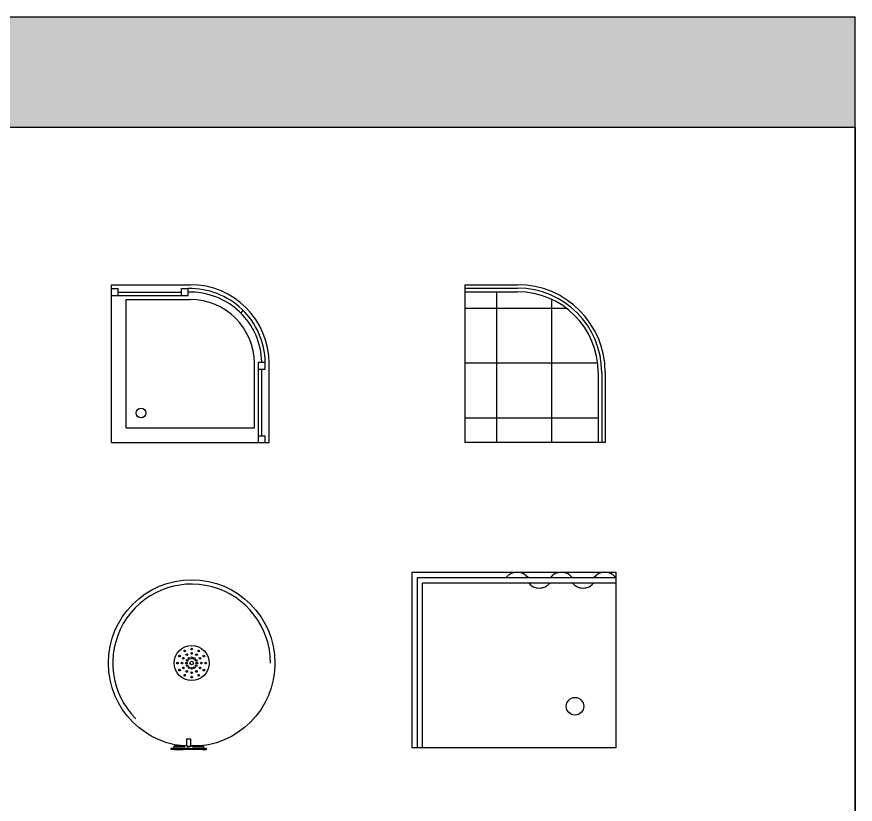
# Model space of a CAD drawing. Header units: millimetres. Extents: x 762 to 17577, y 6915 to 15891.
# Drawn here: x 12795 to 17577, y 11403 to 15891 of the extents above; entities that cross this region are included whole.
import ezdxf

# ---------------------------------------------------------------- set-up
doc = ezdxf.new("R2010")
doc.units = ezdxf.units.MM
doc.layers.add('www.cad-blocks.net', color=7, linetype='Continuous')

# ---------------------------------------------------------------- blocks, each defined once
blk = doc.blocks.new('A$C7CBF1227')
for p, q in [((0.4484, 0.02), (0.4484, 0.06)), ((0.4484, 0.06), (0.4684, 0.06)), ((0.4684, 0.06), (0.4684, 0.02)), ((0.3562, 0.003), (0.3562, 0.002)), ((0.3566, 0.003), (0.3566, 0.002)), ((0.4582, 0.005), (0.3582, 0.005)), ((0.3792, 0), (0.3582, 0)), ((0.3719, 0.013), (0.3719, 0.007)), ((0.3734, 0.015), (0.3734, 0.015)), ((0.4368, 0.015), (0.3734, 0.015)), ((0.4484, 0.02), (0.3784, 0.02)), ((0.3792, 0), (0.4275, 0)), ((0.4295, 0.003), (0.4295, 0.002)), ((0.4295, 0.002), (0.487, 0.002)), ((0.4684, 0.015), (0.4484, 0.015)), ((0.4582, 0.005), (0.5582, 0.005)), ((0.5384, 0.02), (0.4684, 0.02)), ((0.4797, 0.015), (0.543, 0.015)), ((0.487, 0.003), (0.487, 0.002)), ((0.5372, 0), (0.489, 0)), ((0.5372, 0), (0.5582, 0)), ((0.5434, 0.015), (0.5434, 0.015)), ((0.545, 0.013), (0.545, 0.007)), ((0.5602, 0.003), (0.5602, 0.002))]:
    blk.add_line(p, q)
for centre, radius in [((0.475, 0.4918), 0.475), ((0.475, 0.4918), 0.1), ((0.475, 0.5718), 0.005), ((0.4057, 0.5318), 0.005), ((0.435, 0.5611), 0.005), ((0.4475, 0.5395), 0.005), ((0.475, 0.5468), 0.005), ((0.475, 0.5218), 0.005), ((0.5025, 0.5395), 0.005), ((0.515, 0.5611), 0.005), ((0.5443, 0.5318), 0.005), ((0.395, 0.4918), 0.005), ((0.42, 0.4918), 0.005), ((0.4274, 0.5193), 0.005), ((0.445, 0.4918), 0.005), ((0.449, 0.5068), 0.005), ((0.449, 0.4768), 0.005), ((0.46, 0.5178), 0.005), ((0.475, 0.4918), 0.01), ((0.49, 0.5178), 0.005), ((0.501, 0.5068), 0.005), ((0.501, 0.4768), 0.005), ((0.505, 0.4918), 0.005), ((0.5226, 0.5193), 0.005), ((0.53, 0.4918), 0.005), ((0.555, 0.4918), 0.005), ((0.4057, 0.4518), 0.005), ((0.4274, 0.4643), 0.005), ((0.4475, 0.4442), 0.005), ((0.46, 0.4659), 0.005), ((0.475, 0.4618), 0.005), ((0.475, 0.4368), 0.005), ((0.49, 0.4659), 0.005), ((0.5025, 0.4442), 0.005), ((0.5226, 0.4643), 0.005), ((0.5443, 0.4518), 0.005), ((0.435, 0.4225), 0.005), ((0.475, 0.4118), 0.005), ((0.515, 0.4225), 0.005)]:
    blk.add_circle(centre, radius)
at = {"ltscale": 0.1}
blk.add_arc((0.475, 0.4918), 0.45, 0, 225, dxfattribs=at)
for centre, radius, start, end in [((0.3582, 0.003), 0.002, 90, 180), ((0.3582, 0.002), 0.002, 180, 270), ((0.3586, 0.003), 0.002, 90, 180), ((0.3739, 0.013), 0.002, 90, 180), ((0.3739, 0.007), 0.002, 180, 270), ((0.3784, 0.015), 0.005, 90, 180), ((0.3784, 0.015), 0.005, 90, 180), ((0.4275, 0.003), 0.002, 0, 90), ((0.4275, 0.002), 0.002, 270, 0), ((0.489, 0.003), 0.002, 90, 180), ((0.489, 0.002), 0.002, 180, 270), ((0.5384, 0.015), 0.005, 0, 90), ((0.543, 0.013), 0.002, 0, 90), ((0.543, 0.007), 0.002, 270, 0), ((0.5582, 0.003), 0.002, 0, 90), ((0.5582, 0.002), 0.002, 270, 0)]:
    blk.add_arc(centre, radius, start, end)
blk = doc.blocks.new('A$C2B655DD8')
for p, q in [((0.4416, 0.8381), (0.4416, 0.8775)), ((0.4809, 0.8775), (0.4416, 0.8775)), ((0.9, 0.9), (0.45, 0.9)), ((0.4809, 0.8381), (0.4809, 0.8775)), ((0.9, 0.8775), (0.8606, 0.8775)), ((0.9, 0.8775), (0.8606, 0.8775)), ((0.8606, 0.8381), (0.8606, 0.8775)), ((0.9, 0), (0.9, 0.9)), ((0.9, 0.8381), (0.9, 0.8775)), ((0.4809, 0.8381), (0.4416, 0.8381)), ((0.8156, 0.8156), (0.45, 0.8156)), ((0.8606, 0.8578), (0.4809, 0.8578)), ((0.9, 0.8381), (0.4809, 0.8381)), ((0.8156, 0.0844), (0.8156, 0.8156)), ((0.9, 0.8381), (0.8606, 0.8381)), ((0.1618, 0.7382), (0.1476, 0.7524)), ((0, 0), (0, 0.45)), ((0.0225, 0.3994), (0.0225, 0.4388)), ((0.0619, 0.4388), (0.0225, 0.4388)), ((0.0619, 0.3994), (0.0619, 0.4388)), ((0.0619, 0), (0.0619, 0.4388)), ((0.0844, 0.0844), (0.0844, 0.45)), ((0.0619, 0.3994), (0.0225, 0.3994)), ((0.0422, 0.0394), (0.0422, 0.3994)), ((0.8156, 0.0844), (0.0844, 0.0844)), ((0.0619, 0), (0, 0)), ((0.0619, 0.0394), (0.0225, 0.0394)), ((0.0225, 0), (0.0225, 0.0394)), ((0.0225, 0), (0.0225, 0.0394)), ((0.0619, 0), (0.0619, 0.0394)), ((0.9, 0), (0.0619, 0))]:
    blk.add_line(p, q)
blk.add_circle((0.7312, 0.1688), 0.0281)
for centre, radius, start, end in [((0.45, 0.45), 0.45, 90, 180), ((0.4499, 0.45), 0.4276, 91.1211, 181.5116), ((0.45, 0.45), 0.4076, 91.1861, 181.5815), ((0.45, 0.45), 0.3656, 90, 180)]:
    blk.add_arc(centre, radius, start, end)
blk = doc.blocks.new('A$C4FDC0826')
for p, q in [((0, 0.9), (0, 0)), ((0, 0.9), (0.3, 0.9)), ((0, 0.88), (0.3, 0.88)), ((0, 0.86), (0.3, 0.86)), ((0.76, 0.4), (0.76, 0)), ((0.78, 0.4), (0.78, 0)), ((0.8, 0.4), (0.8, 0)), ((0.8, 0), (0, 0))]:
    blk.add_line(p, q)
at = {"linetype": 'ByBlock'}
for p, q in [((0.182, 0), (0.182, 0.86)), ((0.4945, 0), (0.4945, 0.8169)), ((0, 0.7666), (0.5778, 0.7666)), ((0, 0.4541), (0.7568, 0.4541)), ((0, 0.1416), (0.76, 0.1416))]:
    blk.add_line(p, q, dxfattribs=at)
for radius in [0.5, 0.48, 0.46]:
    blk.add_arc((0.3, 0.4), radius, 0, 90)
blk = doc.blocks.new('A$C5F1D58FF')
for p, q in [((0, 0), (0, 0.5806)), ((0.015, 0.015), (0.015, 0.5806)), ((0.03, 0.03), (0.03, 0.5806)), ((0.5, 0.03), (0.03, 0.03)), ((0.5, 0.015), (0.015, 0.015)), ((0.5, 0), (0, 0))]:
    blk.add_line(p, q)
blk.add_circle((0.3818, 0.4646), 0.025)
for centre, start, end in [((0.0396, 0.5496), 128.3851, 231.6149), ((0.0054, 0.4876), 308.3851, 51.6149), ((0.0396, 0.4255), 128.3851, 231.6149), ((0.0054, 0.3625), 308.3851, 51.6149), ((0.0396, 0.2995), 128.3851, 231.6149)]:
    blk.add_arc(centre, 0.0396, start, end)
blk = doc.blocks.new('A$C58A953B9')
at = {"color": 7}
for p, q in [((0.5806, 0.5), (0.5806, 0)), ((0.5806, 0), (0, 0))]:
    blk.add_line(p, q, dxfattribs=at)
at = {"color": 7, "rotation": 270}
blk.add_blockref('A$C5F1D58FF', (0, 0.5), dxfattribs=at)
blk = doc.blocks.new('FORMAT')
at = {"layer": 'www.cad-blocks.net', "true_color": 0x546d8e}
h = blk.add_hatch(color=155, dxfattribs=at)
h.set_gradient(color1=(68, 68, 68), color2=(84, 109, 142), tint=1)
h.paths.add_polyline_path([(2999.8, 15891.2), (2999.8, 15262.5), (17577.1, 15262.5), (17577.1, 15891.2)])
at = {"layer": 'www.cad-blocks.net', "color": 155, "true_color": 0x546d8e}
for p, q in [((2999.8, 15891.2), (17577.1, 15891.2)), ((17577.1, 6915.3), (17577.1, 15891.2)), ((2999.8, 15262.5), (17577.1, 15262.5)), ((2999.8, 15262.5), (17577.1, 15262.5)), ((2999.8, 15262.5), (17577.1, 15262.5)), ((17577.1, 15262.5), (17577.1, 7303))]:
    blk.add_line(p, q, dxfattribs=at)

msp = doc.modelspace()

# ---------------------------------------------------------------- block references
at = {"color": 7, "xscale": 1000, "yscale": 1000, "zscale": 1000, "rotation": 270}
msp.add_blockref('A$C2B655DD8', (13334.6, 14364.3), dxfattribs=at)
at = {"color": 7}
for name, p, xscale, yscale, zscale in [('A$C4FDC0826', (15351.3, 13464.3), 1000, 1000, 1000), ('A$C58A953B9', (15049.8, 11725.2), 2000, 2000, 2000), ('A$C7CBF1227', (13317.3, 11715.9), 1000, 1000, 1000)]:
    msp.add_blockref(name, p, dxfattribs=dict(at, xscale=xscale, yscale=yscale, zscale=zscale))
at = {"layer": 'www.cad-blocks.net'}
msp.add_blockref('FORMAT', (0, 0), dxfattribs=at)

doc.saveas('drawing.dxf')
